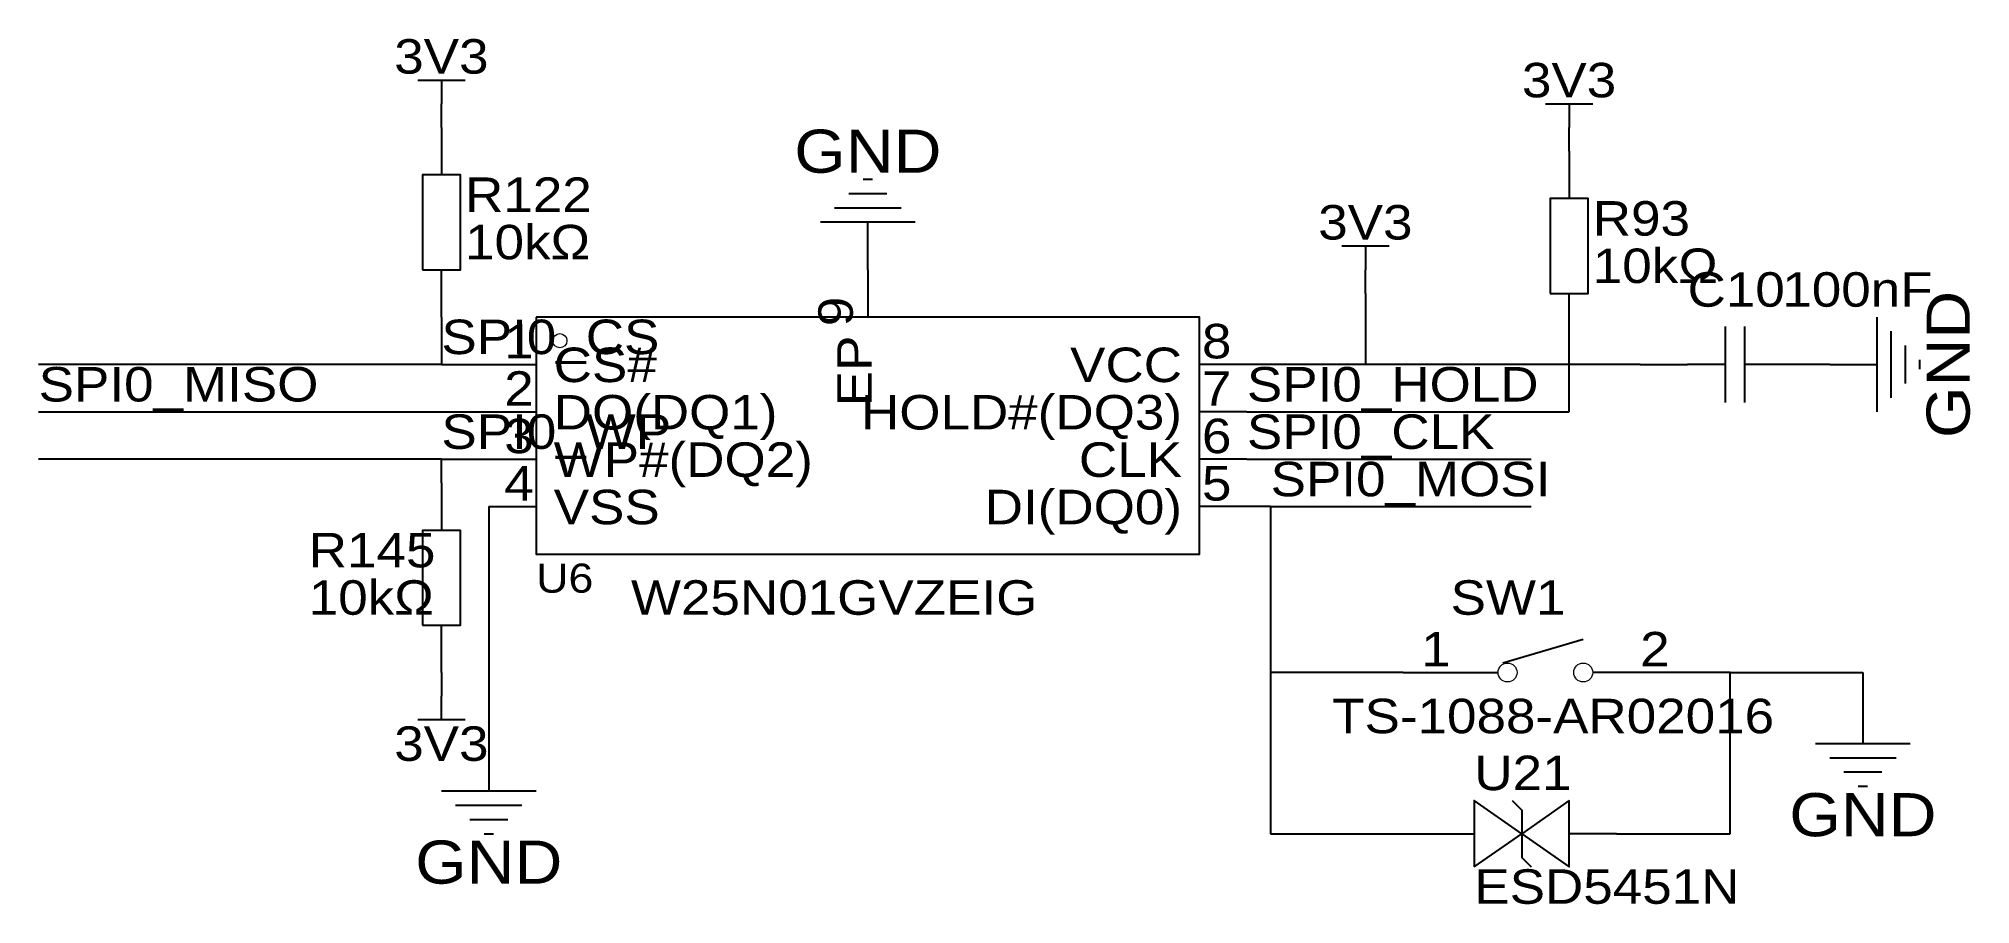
# Model space of a CAD drawing. Header units: millimetres. Extents: x 85 to 189, y 104 to 151.
import ezdxf
from ezdxf.enums import TextEntityAlignment as Align

# ---------------------------------------------------------------- set-up
doc = ezdxf.new("R2010")
doc.units = ezdxf.units.MM
doc.header["$MEASUREMENT"] = 0
doc.styles.get("Standard").update_dxf_attribs({"font": 'arial.ttf'})

msp = doc.modelspace()

# ---------------------------------------------------------------- linework, layer by layer
at = {"color": 1, "true_color": 0xa00000}
for points in [[(105.41, 148.59), (107.95, 148.59)], [(106.68, 148.59), (106.68, 147.32)], [(165.86, 147.32), (168.4, 147.32)], [(167.13, 147.32), (167.13, 146.05)], [(129.79, 143.26), (129.29, 143.26)], [(130.56, 142.49), (128.52, 142.49)], [(132.08, 140.97), (127, 140.97)], [(131.32, 141.73), (127.76, 141.73)], [(154.94, 139.7), (157.48, 139.7)], [(156.21, 139.7), (156.21, 138.43)], [(183.64, 130.81), (183.64, 135.89)], [(175.51, 131.32), (175.51, 135.38)], [(176.53, 135.38), (176.53, 131.32)], [(184.4, 131.57), (184.4, 135.13)], [(185.17, 132.33), (185.17, 134.37)], [(185.93, 133.1), (185.93, 133.6)], [(175.51, 133.35), (173.48, 133.35)], [(178.56, 133.35), (176.53, 133.35)], [(163.58, 117.35), (167.89, 118.62)], [(160.78, 116.84), (163.32, 116.84)], [(170.94, 116.84), (168.4, 116.84)], [(106.68, 114.3), (106.68, 115.57)], [(107.95, 114.3), (105.41, 114.3)], [(180.34, 113.03), (185.42, 113.03)], [(181.1, 112.27), (184.66, 112.27)], [(181.86, 111.51), (183.9, 111.51)], [(106.68, 110.49), (111.76, 110.49)], [(164.08, 109.98), (164.59, 109.47), (164.59, 106.93), (165.1, 106.43)], [(182.63, 110.74), (183.13, 110.74)], [(107.44, 109.73), (111, 109.73)], [(108.2, 108.97), (110.24, 108.97)], [(108.97, 108.2), (109.47, 108.2)]]:
    msp.add_lwpolyline(points, dxfattribs=at)
at = {"color": 1, "true_color": 0x880000}
for points in [[(106.68, 146.05), (106.68, 147.32)], [(106.68, 146.05), (106.68, 143.51)], [(167.13, 144.78), (167.13, 146.05)], [(167.13, 144.78), (167.13, 142.24)], [(129.54, 138.43), (129.54, 140.97)], [(106.68, 135.89), (106.68, 138.43)], [(129.54, 138.43), (129.54, 135.89)], [(156.21, 137.16), (156.21, 138.43)], [(167.13, 134.62), (167.13, 137.16)], [(109.22, 133.35), (111.76, 133.35)], [(149.86, 133.35), (147.32, 133.35)], [(170.94, 133.35), (173.48, 133.35)], [(181.1, 133.35), (178.56, 133.35)], [(181.1, 133.35), (183.64, 133.35)], [(109.22, 130.81), (111.76, 130.81)], [(149.86, 130.81), (147.32, 130.81)], [(109.22, 128.27), (111.76, 128.27)], [(149.86, 128.27), (147.32, 128.27)], [(106.68, 127), (106.68, 124.46)], [(109.22, 125.73), (111.76, 125.73)], [(149.86, 125.73), (147.32, 125.73)], [(106.68, 116.84), (106.68, 119.38)], [(106.68, 116.84), (106.68, 115.57)], [(158.24, 116.84), (160.78, 116.84)], [(173.48, 116.84), (170.94, 116.84)], [(182.88, 115.57), (182.88, 113.03)], [(109.22, 113.03), (109.22, 110.49)], [(159.51, 108.2), (162.05, 108.2)], [(169.67, 108.2), (167.13, 108.2)]]:
    msp.add_lwpolyline(points, dxfattribs=at)
at = {"color": 1, "true_color": 0xa00000}
for points in [[(105.66, 138.43), (107.7, 138.43), (107.7, 143.51), (105.66, 143.51)], [(166.12, 137.16), (168.15, 137.16), (168.15, 142.24), (166.12, 142.24)], [(111.76, 135.89), (111.76, 123.19), (147.32, 123.19), (147.32, 135.89)], [(105.66, 119.38), (107.7, 119.38), (107.7, 124.46), (105.66, 124.46)], [(162.05, 106.43), (164.59, 108.2), (162.05, 109.98)], [(167.13, 109.98), (164.59, 108.2), (167.13, 106.43)]]:
    msp.add_lwpolyline(points, close=True, dxfattribs=at)
at = {"color": 1, "true_color": 0x008800}
for points in [[(156.21, 137.16), (156.21, 133.35)], [(106.68, 135.89), (106.68, 133.35)], [(167.13, 130.81), (167.13, 134.62)], [(106.68, 133.35), (85.09, 133.35)], [(106.68, 133.35), (109.22, 133.35)], [(156.21, 133.35), (149.86, 133.35)], [(170.94, 133.35), (156.21, 133.35)], [(85.09, 130.81), (109.22, 130.81)], [(149.86, 130.81), (167.13, 130.81)], [(106.68, 128.27), (85.09, 128.27)], [(106.68, 128.27), (109.22, 128.27)], [(106.68, 127), (106.68, 128.27)], [(149.86, 128.27), (165.1, 128.27)], [(109.22, 125.73), (109.22, 113.03)], [(151.13, 125.73), (149.86, 125.73)], [(151.13, 125.73), (151.13, 116.84)], [(151.13, 125.73), (165.1, 125.73)], [(151.13, 116.84), (151.13, 108.2)], [(158.24, 116.84), (151.13, 116.84)], [(175.77, 116.84), (173.48, 116.84)], [(175.77, 108.2), (175.77, 116.84)], [(175.77, 116.84), (182.88, 116.84)], [(182.88, 116.84), (182.88, 115.57)], [(151.13, 108.2), (159.51, 108.2)], [(169.67, 108.2), (175.77, 108.2)]]:
    msp.add_lwpolyline(points, dxfattribs=at)
at = {"color": 1, "lineweight": 0, "true_color": 0xa00000}
for centre, radius in [((113.03, 134.62), 0.381), ((163.83, 116.84), 0.508), ((167.89, 116.84), 0.508)]:
    msp.add_circle(centre, radius, dxfattribs=at)

# ---------------------------------------------------------------- texts
at = {"color": 1, "true_color": 0x000080, "width": 1.1}
for s, height, p in [('3V3', 1.849, (106.68, 149.86)), ('3V3', 1.849, (106.68, 149.86)), ('3V3', 1.849, (167.13, 148.59)), ('3V3', 1.849, (167.13, 148.59)), ('GND', 2.311, (129.54, 144.78)), ('GND', 2.311, (129.54, 144.78)), ('3V3', 1.849, (156.21, 140.97)), ('3V3', 1.849, (156.21, 140.97)), ('3V3', 1.849, (106.68, 113.03)), ('3V3', 1.849, (106.68, 113.03)), ('GND', 2.311, (182.88, 109.22)), ('GND', 2.311, (182.88, 109.22)), ('GND', 2.311, (109.22, 106.68)), ('GND', 2.311, (109.22, 106.68))]:
    msp.add_text(s, height=height, dxfattribs=at).set_placement(p, align=Align.MIDDLE_CENTER)
for s, height, p in [('R122', 1.849, (107.95, 140.97)), ('R93', 1.849, (168.4, 139.7)), ('10kΩ', 1.849, (107.95, 138.43)), ('10kΩ', 1.849, (168.4, 137.16)), ('C10', 1.849, (173.48, 135.89)), ('100nF', 1.849, (178.56, 135.89)), ('R145', 1.849, (99.57, 121.92)), ('U6', 1.56, (111.76, 120.65)), ('10kΩ', 1.849, (99.57, 119.38)), ('W25N01GVZEIG', 1.8491, (116.84, 119.38)), ('SW1', 1.849, (160.78, 119.38)), ('TS-1088-AR02016', 1.8491, (154.43, 113.03)), ('U21', 1.849, (162.05, 109.98)), ('ESD5451N', 1.849, (162.05, 103.89))]:
    msp.add_text(s, height=height, dxfattribs=at).set_placement(p, align=Align.BOTTOM_LEFT)
at = {"color": 1, "true_color": 0x000000, "width": 1.1}
msp.add_text('9', height=1.85, rotation=90, dxfattribs=at).set_placement((129.29, 135.4), align=Align.BOTTOM_LEFT)
at = {"color": 1, "true_color": 0x000080, "width": 1.1}
msp.add_text('GND', height=2.311, rotation=90, dxfattribs=at).set_placement((187.45, 133.35), align=Align.MIDDLE_CENTER)
msp.add_text('GND', height=2.311, rotation=90, dxfattribs=at).set_placement((187.45, 133.35), align=Align.MIDDLE_CENTER)
at = {"color": 1, "true_color": 0x0000ff, "width": 1.1}
for s, p in [('SPI0_CS', (106.68, 133.35)), ('SPI0_MISO', (85.09, 130.81)), ('SPI0_HOLD', (149.86, 130.81)), ('SPI0_WP', (106.68, 128.27)), ('SPI0_CLK', (149.86, 128.27)), ('SPI0_MOSI', (151.13, 125.73))]:
    msp.add_text(s, height=1.849, dxfattribs=at).set_placement(p, align=Align.BOTTOM_LEFT)
at = {"color": 1, "true_color": 0x000000, "width": 1.1}
for s, height, p in [('1', 1.85, (111.63, 133.12)), ('VCC', 1.849, (146.38, 131.85)), ('2', 1.85, (111.63, 130.58)), ('HOLD#(DQ3)', 1.849, (146.38, 129.31)), ('3', 1.85, (111.63, 128.04)), ('CLK', 1.849, (146.38, 126.77)), ('4', 1.85, (111.63, 125.5)), ('DI(DQ0)', 1.849, (146.38, 124.23)), ('1', 1.85, (160.78, 116.61))]:
    msp.add_text(s, height=height, dxfattribs=at).set_placement(p, align=Align.BOTTOM_RIGHT)
msp.add_text('EP', height=1.849, rotation=90, dxfattribs=at).set_placement((130.3, 134.9), align=Align.BOTTOM_RIGHT)
for s, height, p in [('8', 1.85, (147.45, 133.12)), ('CS#', 1.849, (112.7, 131.85)), ('7', 1.85, (147.45, 130.58)), ('DO(DQ1)', 1.849, (112.7, 129.31)), ('6', 1.85, (147.45, 128.04)), ('WP#(DQ2)', 1.849, (112.7, 126.77)), ('5', 1.85, (147.45, 125.5)), ('VSS', 1.849, (112.7, 124.23)), ('2', 1.85, (170.94, 116.61))]:
    msp.add_text(s, height=height, dxfattribs=at).set_placement(p, align=Align.BOTTOM_LEFT)

doc.saveas('drawing.dxf')
